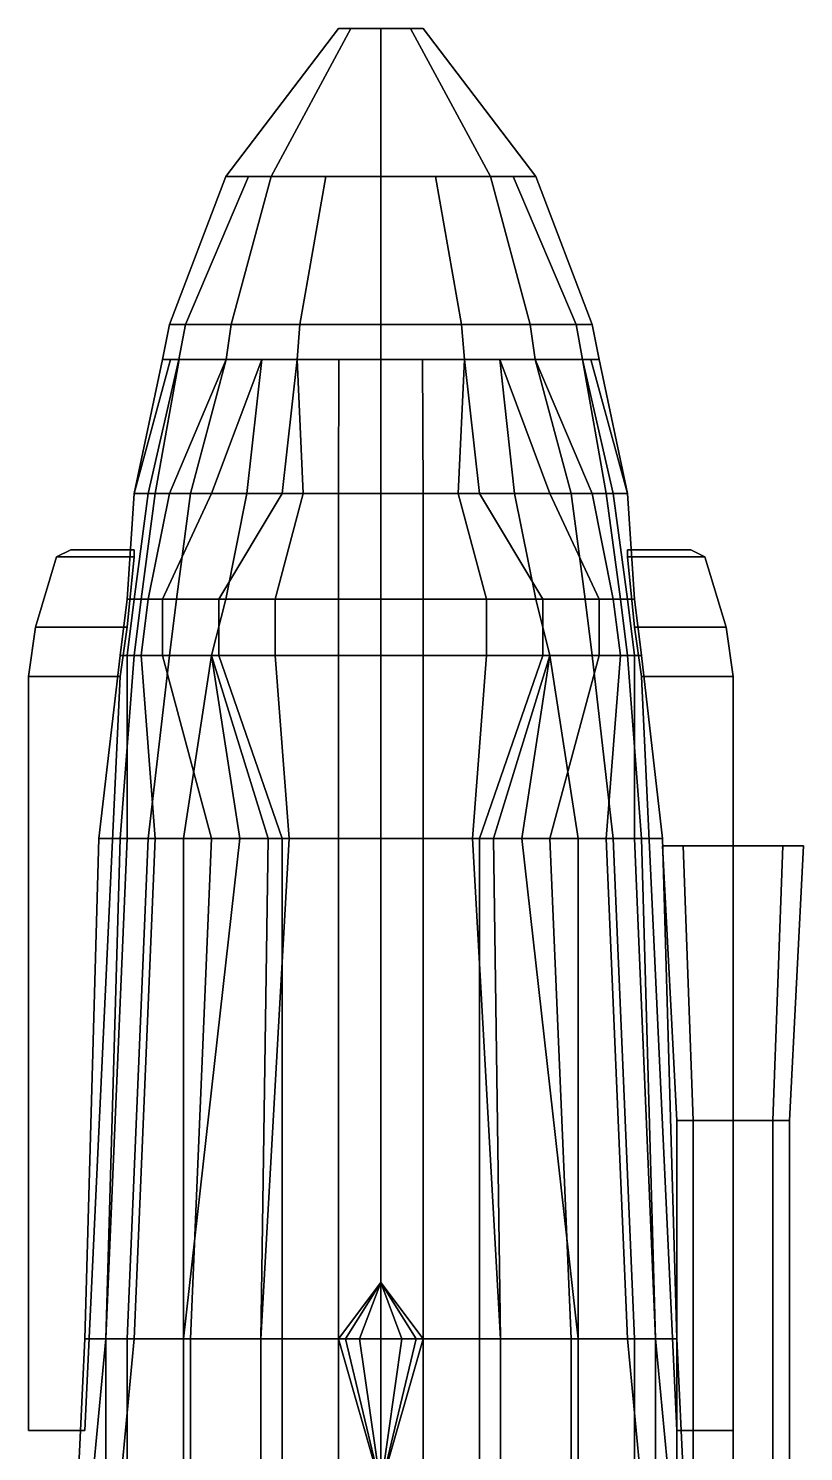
# Model space of a CAD drawing. Header units: millimetres. Extents: x -5.4 to 5.4, y -4.4 to 25.
# Drawn here: x -0.5 to 0.6, y 2.34 to 4.36 of the extents above; entities that cross this region are included whole.
import ezdxf

# ---------------------------------------------------------------- set-up
doc = ezdxf.new("R2010")
doc.units = ezdxf.units.MM
doc.layers.add('h2', color=7, linetype='Continuous')
doc.layers.add('prop', color=1, linetype='Continuous')

msp = doc.modelspace()

# ---------------------------------------------------------------- linework, layer by layer
for points in [[(-0.35, 3.7, 0.03), (-0.32, 3.7, 0.15), (-0.2863, 3.89, 0.1189), (-0.2982, 3.89, 0.0593)], [(-0.35, 3.7, -0.18), (-0.35, 3.7, 0.03), (-0.2982, 3.89, 0.0593), (-0.31, 3.89)], [(-0.33, 3.7, -0.24), (-0.35, 3.7, -0.18), (-0.31, 3.89), (-0.2864, 3.89, -0.1186)], [(-0.3, 3.7, -0.3), (-0.33, 3.7, -0.24), (-0.2864, 3.89, -0.1186), (-0.2192, 3.89, -0.2192)], [(-0.32, 3.7, 0.15), (-0.27, 3.7, 0.25), (-0.2192, 3.89, 0.2192), (-0.2863, 3.89, 0.1189)], [(-0.24, 3.7, -0.35), (-0.3, 3.7, -0.3), (-0.2192, 3.89, -0.2192), (-0.1689, 3.89, -0.2528)], [(-0.27, 3.7, 0.25), (-0.19, 3.7, 0.33), (-0.1689, 3.89, 0.2528), (-0.2192, 3.89, 0.2192)], [(-0.1689, 3.89, -0.2528), (-0.1186, 3.89, -0.2864), (-0.14, 3.7, -0.37), (-0.24, 3.7, -0.35)], [(-0.19, 3.7, 0.33), (-0.11, 3.7, 0.37), (-0.1186, 3.89, 0.2864), (-0.1689, 3.89, 0.2528)], [(-0.1186, 3.89, -0.2864), (0, 3.89, -0.31), (0, 3.7, -0.37), (-0.14, 3.7, -0.37)], [(-0.11, 3.7, 0.37), (-0.06, 3.7, 0.39), (-0.0593, 3.89, 0.2982), (-0.1186, 3.89, 0.2864)], [(-0.06, 3.7, 0.39), (0, 3.7, 0.39), (0, 3.89, 0.31), (-0.0593, 3.89, 0.2982)], [(-0.36, 3.55, 0.08), (-0.34, 3.55, 0.2), (-0.32, 3.7, 0.15), (-0.35, 3.7, 0.03)], [(-0.36, 3.55, -0.28), (-0.36, 3.55, 0.08), (-0.35, 3.7, 0.03), (-0.35, 3.7, -0.18)], [(-0.35, 3.55, -0.35), (-0.36, 3.55, -0.28), (-0.35, 3.7, -0.18), (-0.33, 3.7, -0.24)], [(-0.33, 3.55, -0.38), (-0.35, 3.55, -0.35), (-0.33, 3.7, -0.24), (-0.3, 3.7, -0.3)], [(-0.34, 3.55, 0.2), (-0.29, 3.55, 0.3), (-0.27, 3.7, 0.25), (-0.32, 3.7, 0.15)], [(-0.31, 3.55, -0.39), (-0.33, 3.55, -0.38), (-0.3, 3.7, -0.3), (-0.24, 3.7, -0.35)], [(-0.24, 3.7, -0.35), (-0.14, 3.7, -0.37), (-0.23, 3.55, -0.39), (-0.31, 3.55, -0.39)], [(-0.29, 3.55, 0.3), (-0.22, 3.55, 0.37), (-0.19, 3.7, 0.33), (-0.27, 3.7, 0.25)], [(-0.14, 3.7, -0.37), (0, 3.7, -0.37), (0, 3.55, -0.4), (-0.23, 3.55, -0.39)], [(-0.22, 3.55, 0.37), (-0.15, 3.55, 0.42), (-0.11, 3.7, 0.37), (-0.19, 3.7, 0.33)], [(-0.15, 3.55, 0.42), (-0.06, 3.55, 0.45), (-0.06, 3.7, 0.39), (-0.11, 3.7, 0.37)], [(-0.06, 3.55, 0.45), (0, 3.55, 0.45), (0, 3.7, 0.39), (-0.06, 3.7, 0.39)], [(-0.37, 3.47, 0.08), (-0.35, 3.47, 0.2), (-0.34, 3.55, 0.2), (-0.36, 3.55, 0.08)], [(-0.37, 3.47, -0.35), (-0.37, 3.47, 0.08), (-0.36, 3.55, 0.08), (-0.36, 3.55, -0.28)], [(-0.36, 3.47, -0.39), (-0.37, 3.47, -0.35), (-0.36, 3.55, -0.28), (-0.35, 3.55, -0.35)], [(-0.34, 3.47, -0.4), (-0.36, 3.47, -0.39), (-0.35, 3.55, -0.35), (-0.33, 3.55, -0.38)], [(-0.35, 3.47, 0.2), (-0.3, 3.47, 0.3), (-0.29, 3.55, 0.3), (-0.34, 3.55, 0.2)], [(-0.31, 3.47, -0.41), (-0.34, 3.47, -0.4), (-0.33, 3.55, -0.38), (-0.31, 3.55, -0.39)], [(-0.31, 3.55, -0.39), (-0.23, 3.55, -0.39), (-0.23, 3.47, -0.42), (-0.31, 3.47, -0.41)], [(-0.3, 3.47, 0.3), (-0.24, 3.47, 0.37), (-0.22, 3.55, 0.37), (-0.29, 3.55, 0.3)], [(-0.24, 3.47, 0.37), (-0.15, 3.47, 0.44), (-0.15, 3.55, 0.42), (-0.22, 3.55, 0.37)], [(-0.23, 3.55, -0.39), (0, 3.55, -0.4), (0, 3.47, -0.42), (-0.23, 3.47, -0.42)], [(-0.15, 3.47, 0.44), (-0.06, 3.47, 0.47), (-0.06, 3.55, 0.45), (-0.15, 3.55, 0.42)], [(-0.06, 3.47, 0.47), (0, 3.47, 0.47), (0, 3.55, 0.45), (-0.06, 3.55, 0.45)], [(-0.4, 3.21, 0.05), (-0.37, 3.21, 0.2), (-0.35, 3.47, 0.2), (-0.37, 3.47, 0.08)], [(-0.36, 3.21, -0.44), (-0.4, 3.21, -0.38), (-0.37, 3.47, -0.35), (-0.36, 3.47, -0.39)], [(-0.4, 3.21, -0.38), (-0.4, 3.21, 0.05), (-0.37, 3.47, 0.08), (-0.37, 3.47, -0.35)], [(-0.37, 3.21, 0.2), (-0.33, 3.21, 0.31), (-0.3, 3.47, 0.3), (-0.35, 3.47, 0.2)], [(-0.32, 3.21, -0.45), (-0.36, 3.21, -0.44), (-0.36, 3.47, -0.39), (-0.34, 3.47, -0.4)], [(-0.24, 3.21, -0.46), (-0.32, 3.21, -0.45), (-0.34, 3.47, -0.4), (-0.31, 3.47, -0.41)], [(-0.33, 3.21, 0.31), (-0.28, 3.21, 0.38), (-0.24, 3.47, 0.37), (-0.3, 3.47, 0.3)], [(-0.31, 3.47, -0.41), (-0.23, 3.47, -0.42), (-0.14, 3.21, -0.47), (-0.24, 3.21, -0.46)], [(-0.28, 3.21, 0.38), (-0.2, 3.21, 0.45), (-0.24, 3.47, 0.37)], [(-0.16, 3.21, 0.45), (-0.13, 3.21, 0.49), (-0.15, 3.47, 0.44), (-0.24, 3.47, 0.37)], [(-0.2, 3.21, 0.45), (-0.16, 3.21, 0.45), (-0.24, 3.47, 0.37)], [(-0.23, 3.47, -0.42), (0, 3.47, -0.42), (0, 3.21, -0.47), (-0.14, 3.21, -0.47)], [(-0.13, 3.21, 0.49), (-0.06, 3.21, 0.51), (-0.06, 3.47, 0.47), (-0.15, 3.47, 0.44)], [(-0.06, 3.21, 0.51), (0, 3.21, 0.52), (0, 3.47, 0.47), (-0.06, 3.47, 0.47)], [(-0.42, 2.5, 0.13), (-0.39, 2.5, 0.26), (-0.37, 3.21, 0.2), (-0.4, 3.21, 0.05)], [(-0.42, 2.5, -0.36), (-0.42, 2.5, 0.13), (-0.4, 3.21, 0.05), (-0.4, 3.21, -0.38)], [(-0.39, 2.5, -0.42), (-0.42, 2.5, -0.36), (-0.4, 3.21, -0.38), (-0.36, 3.21, -0.44)], [(-0.39, 2.5, 0.26), (-0.36, 2.5, 0.35), (-0.33, 3.21, 0.31), (-0.37, 3.21, 0.2)], [(-0.35, 2.5, -0.45), (-0.39, 2.5, -0.42), (-0.36, 3.21, -0.44), (-0.32, 3.21, -0.45)], [(-0.36, 2.5, 0.35), (-0.28, 2.5, 0.46), (-0.28, 3.21, 0.38), (-0.33, 3.21, 0.31)], [(-0.27, 2.5, -0.49), (-0.35, 2.5, -0.45), (-0.32, 3.21, -0.45), (-0.24, 3.21, -0.46)], [(-0.28, 2.5, 0.46), (-0.17, 2.5, 0.55), (-0.16, 3.21, 0.45), (-0.2, 3.21, 0.45)], [(-0.28, 2.5, 0.46), (-0.28, 2.5, 0.46), (-0.2, 3.21, 0.45), (-0.28, 3.21, 0.38)], [(-0.24, 3.21, -0.46), (-0.14, 3.21, -0.47), (-0.14, 2.5, -0.52), (-0.27, 2.5, -0.49)], [(-0.17, 2.5, 0.55), (-0.17, 2.5, 0.55), (-0.13, 3.21, 0.49), (-0.16, 3.21, 0.45)], [(-0.17, 2.5, 0.55), (-0.06, 2.5, 0.58), (-0.06, 3.21, 0.51), (-0.13, 3.21, 0.49)], [(-0.14, 3.21, -0.47), (0, 3.21, -0.47), (0, 2.5, -0.53), (-0.14, 2.5, -0.52)], [(-0.06, 2.5, 0.58), (0, 2.58, 0.5732), (0, 3.21, 0.52), (-0.06, 3.21, 0.51)], [(0.4293, 3.2, 0.1907), (0.4, 3.2, 0.12), (0.42, 2.81, 0.12), (0.4434, 2.81, 0.1766)], [(0.4, 3.2, 0.12), (0.4293, 3.2, 0.0493), (0.4434, 2.81, 0.0634), (0.42, 2.81, 0.12)], [(0.5707, 3.2, 0.1907), (0.4, 3.2, 0.12), (0.4293, 3.2, 0.1907), (0.5, 3.2, 0.22)], [(0.6, 3.2, 0.12), (0.4293, 3.2, 0.0493), (0.4, 3.2, 0.12), (0.5707, 3.2, 0.1907)], [(0.5, 3.2, 0.22), (0.4293, 3.2, 0.1907), (0.4434, 2.81, 0.1766), (0.5, 2.81, 0.2)], [(0.4293, 3.2, 0.0493), (0.5, 3.2, 0.02), (0.5, 2.81, 0.04), (0.4434, 2.81, 0.0634)], [(0.5707, 3.2, 0.0493), (0.5, 3.2, 0.02), (0.4293, 3.2, 0.0493), (0.6, 3.2, 0.12)], [(0.5707, 3.2, 0.1907), (0.5, 3.2, 0.22), (0.5, 2.81, 0.2), (0.5566, 2.81, 0.1766)], [(0.5, 3.2, 0.02), (0.5707, 3.2, 0.0493), (0.5566, 2.81, 0.0634), (0.5, 2.81, 0.04)], [(0.6, 3.2, 0.12), (0.5707, 3.2, 0.1907), (0.5566, 2.81, 0.1766), (0.58, 2.81, 0.12)], [(0.5707, 3.2, 0.0493), (0.6, 3.2, 0.12), (0.58, 2.81, 0.12), (0.5566, 2.81, 0.0634)], [(0.4434, 2.81, 0.1766), (0.42, 2.81, 0.12), (0.42, 2.25, 0.12), (0.4434, 2.25, 0.1766)], [(0.42, 2.81, 0.12), (0.4434, 2.81, 0.0634), (0.4434, 2.25, 0.0634), (0.42, 2.25, 0.12)], [(0.5, 2.81, 0.2), (0.4434, 2.81, 0.1766), (0.4434, 2.25, 0.1766), (0.5, 2.25, 0.2)], [(0.4434, 2.81, 0.0634), (0.5, 2.81, 0.04), (0.5, 2.25, 0.04), (0.4434, 2.25, 0.0634)], [(0.5566, 2.81, 0.1766), (0.5, 2.81, 0.2), (0.5, 2.25, 0.2), (0.5566, 2.25, 0.1766)], [(0.5, 2.81, 0.04), (0.5566, 2.81, 0.0634), (0.5566, 2.25, 0.0634), (0.5, 2.25, 0.04)], [(0.58, 2.81, 0.12), (0.5566, 2.81, 0.1766), (0.5566, 2.25, 0.1766), (0.58, 2.25, 0.12)], [(0.5566, 2.81, 0.0634), (0.58, 2.81, 0.12), (0.58, 2.25, 0.12), (0.5566, 2.25, 0.0634)], [(-0.05, 2.5, 0.6), (-0.05, 2.5, 0.6), (0, 2.58, 0.5732), (-0.06, 2.5, 0.58)], [(-0.03, 2.5, 0.61), (-0.03, 2.5, 0.61), (0, 2.58, 0.5732), (-0.05, 2.5, 0.6)], [(0, 2.5, 0.61), (0, 2.5, 0.61), (0, 2.58, 0.5732), (-0.03, 2.5, 0.61)], [(-0.43, 2.29, 0.14), (-0.39, 2.29, 0.3), (-0.39, 2.5, 0.26), (-0.42, 2.5, 0.13)], [(-0.43, 2.29, -0.35), (-0.43, 2.29, 0.14), (-0.42, 2.5, 0.13), (-0.42, 2.5, -0.36)], [(-0.41, 2.29, -0.41), (-0.43, 2.29, -0.35), (-0.42, 2.5, -0.36), (-0.39, 2.5, -0.42)], [(-0.37, 2.29, -0.45), (-0.41, 2.29, -0.41), (-0.39, 2.5, -0.42), (-0.35, 2.5, -0.45)], [(-0.39, 2.29, 0.3), (-0.36, 2.29, 0.36), (-0.36, 2.5, 0.35), (-0.39, 2.5, 0.26)], [(-0.27, 2.29, -0.5), (-0.37, 2.29, -0.45), (-0.35, 2.5, -0.45), (-0.27, 2.5, -0.49)], [(-0.36, 2.29, 0.36), (-0.28, 2.29, 0.47), (-0.28, 2.5, 0.46), (-0.36, 2.5, 0.35)], [(-0.28, 2.29, 0.47), (-0.17, 2.29, 0.55), (-0.17, 2.5, 0.55), (-0.28, 2.5, 0.46)], [(-0.27, 2.5, -0.49), (-0.14, 2.5, -0.52), (-0.14, 2.29, -0.53), (-0.27, 2.29, -0.5)], [(-0.17, 2.29, 0.55), (-0.06, 2.29, 0.59), (-0.06, 2.5, 0.58), (-0.17, 2.5, 0.55)], [(-0.14, 2.5, -0.52), (0, 2.5, -0.53), (0, 2.29, -0.54), (-0.14, 2.29, -0.53)], [(0, 2.29, 0.59), (0, 2.29, 0.59), (-0.05, 2.5, 0.6), (-0.06, 2.5, 0.58)], [(-0.06, 2.29, 0.59), (0, 2.29, 0.59), (-0.06, 2.5, 0.58)], [(0, 2.29, 0.59), (0, 2.29, 0.59), (-0.03, 2.5, 0.61), (-0.05, 2.5, 0.6)], [(0, 2.29, 0.59), (0, 2.29, 0.59), (0, 2.5, 0.61), (-0.03, 2.5, 0.61)]]:
    msp.add_3dface(points)
at = {"color": 3}
for points in [[(-0.44, 3.62, -0.06), (-0.46, 3.61, -0.06), (-0.35, 3.61, -0.06), (-0.35, 3.62, -0.06)], [(-0.44, 3.62, -0.2), (-0.46, 3.61, -0.2), (-0.46, 3.61, -0.06), (-0.44, 3.62, -0.06)], [(-0.35, 3.62, -0.2), (-0.35, 3.61, -0.2), (-0.46, 3.61, -0.2), (-0.44, 3.62, -0.2)], [(-0.35, 3.62, -0.06), (-0.35, 3.62, -0.2), (-0.44, 3.62, -0.2), (-0.44, 3.62, -0.06)], [(0.44, 3.62, -0.2), (0.46, 3.61, -0.2), (0.35, 3.61, -0.2), (0.35, 3.62, -0.2)], [(0.35, 3.62, -0.06), (0.35, 3.61, -0.06), (0.46, 3.61, -0.06), (0.44, 3.62, -0.06)], [(0.35, 3.62, -0.2), (0.35, 3.62, -0.06), (0.44, 3.62, -0.06), (0.44, 3.62, -0.2)], [(0.44, 3.62, -0.06), (0.46, 3.61, -0.06), (0.46, 3.61, -0.2), (0.44, 3.62, -0.2)], [(-0.46, 3.61, -0.06), (-0.49, 3.51, -0.06), (-0.36, 3.51, -0.06), (-0.35, 3.61, -0.06)], [(-0.46, 3.61, -0.2), (-0.49, 3.51, -0.2), (-0.49, 3.51, -0.06), (-0.46, 3.61, -0.06)], [(-0.35, 3.61, -0.2), (-0.36, 3.51, -0.2), (-0.49, 3.51, -0.2), (-0.46, 3.61, -0.2)], [(0.46, 3.61, -0.2), (0.49, 3.51, -0.2), (0.36, 3.51, -0.2), (0.35, 3.61, -0.2)], [(0.35, 3.61, -0.06), (0.36, 3.51, -0.06), (0.49, 3.51, -0.06), (0.46, 3.61, -0.06)], [(0.46, 3.61, -0.06), (0.49, 3.51, -0.06), (0.49, 3.51, -0.2), (0.46, 3.61, -0.2)], [(-0.49, 3.51, -0.06), (-0.5, 3.44, -0.06), (-0.37, 3.44, -0.06), (-0.36, 3.51, -0.06)], [(-0.49, 3.51, -0.2), (-0.5, 3.44, -0.2), (-0.5, 3.44, -0.06), (-0.49, 3.51, -0.06)], [(-0.36, 3.51, -0.2), (-0.37, 3.44, -0.2), (-0.5, 3.44, -0.2), (-0.49, 3.51, -0.2)], [(0.49, 3.51, -0.2), (0.5, 3.44, -0.2), (0.37, 3.44, -0.2), (0.36, 3.51, -0.2)], [(0.36, 3.51, -0.06), (0.37, 3.44, -0.06), (0.5, 3.44, -0.06), (0.49, 3.51, -0.06)], [(0.49, 3.51, -0.06), (0.5, 3.44, -0.06), (0.5, 3.44, -0.2), (0.49, 3.51, -0.2)], [(-0.5, 3.44, -0.2), (-0.5, 2.37, -0.2), (-0.5, 2.37, -0.06), (-0.5, 3.44, -0.06)], [(-0.5, 3.44, -0.06), (-0.5, 2.37, -0.06), (-0.42, 2.37, -0.06), (-0.37, 3.44, -0.06)], [(-0.37, 3.44, -0.2), (-0.42, 2.37, -0.2), (-0.5, 2.37, -0.2), (-0.5, 3.44, -0.2)], [(0.5, 3.44, -0.2), (0.5, 2.37, -0.2), (0.42, 2.37, -0.2), (0.37, 3.44, -0.2)], [(0.37, 3.44, -0.06), (0.42, 2.37, -0.06), (0.5, 2.37, -0.06), (0.5, 3.44, -0.06)], [(0.5, 3.44, -0.06), (0.5, 2.37, -0.06), (0.5, 2.37, -0.2), (0.5, 3.44, -0.2)], [(-0.5, 2.37, -0.06), (-0.5, 2.37, -0.2), (-0.42, 2.37, -0.2), (-0.42, 2.37, -0.06)], [(0.5, 2.37, -0.2), (0.5, 2.37, -0.06), (0.42, 2.37, -0.06), (0.42, 2.37, -0.2)]]:
    msp.add_3dface(points, dxfattribs=at)
at = {"layer": 'h2'}
for points in [[(0.1186, 3.89, -0.2864), (0, 3.89, -0.31), (0, 3.7, -0.37), (0.14, 3.7, -0.37)], [(0.06, 3.7, 0.39), (0, 3.7, 0.39), (0, 3.89, 0.31), (0.0593, 3.89, 0.2982)], [(0.11, 3.7, 0.37), (0.06, 3.7, 0.39), (0.0593, 3.89, 0.2982), (0.1186, 3.89, 0.2864)], [(0.19, 3.7, 0.33), (0.11, 3.7, 0.37), (0.1186, 3.89, 0.2864), (0.1689, 3.89, 0.2528)], [(0.1689, 3.89, -0.2528), (0.1186, 3.89, -0.2864), (0.14, 3.7, -0.37), (0.24, 3.7, -0.35)], [(0.24, 3.7, -0.35), (0.3, 3.7, -0.3), (0.2192, 3.89, -0.2192), (0.1689, 3.89, -0.2528)], [(0.27, 3.7, 0.25), (0.19, 3.7, 0.33), (0.1689, 3.89, 0.2528), (0.2192, 3.89, 0.2192)], [(0.3, 3.7, -0.3), (0.33, 3.7, -0.24), (0.2864, 3.89, -0.1186), (0.2192, 3.89, -0.2192)], [(0.32, 3.7, 0.15), (0.27, 3.7, 0.25), (0.2192, 3.89, 0.2192), (0.2863, 3.89, 0.1189)], [(0.35, 3.7, 0.03), (0.32, 3.7, 0.15), (0.2863, 3.89, 0.1189), (0.2982, 3.89, 0.0593)], [(0.33, 3.7, -0.24), (0.35, 3.7, -0.18), (0.31, 3.89), (0.2864, 3.89, -0.1186)], [(0.35, 3.7, -0.18), (0.35, 3.7, 0.03), (0.2982, 3.89, 0.0593), (0.31, 3.89)], [(0.14, 3.7, -0.37), (0, 3.7, -0.37), (0, 3.55, -0.4), (0.23, 3.55, -0.39)], [(0.06, 3.55, 0.45), (0, 3.55, 0.45), (0, 3.7, 0.39), (0.06, 3.7, 0.39)], [(0.15, 3.55, 0.42), (0.06, 3.55, 0.45), (0.06, 3.7, 0.39), (0.11, 3.7, 0.37)], [(0.22, 3.55, 0.37), (0.15, 3.55, 0.42), (0.11, 3.7, 0.37), (0.19, 3.7, 0.33)], [(0.24, 3.7, -0.35), (0.14, 3.7, -0.37), (0.23, 3.55, -0.39), (0.31, 3.55, -0.39)], [(0.29, 3.55, 0.3), (0.22, 3.55, 0.37), (0.19, 3.7, 0.33), (0.27, 3.7, 0.25)], [(0.31, 3.55, -0.39), (0.33, 3.55, -0.38), (0.3, 3.7, -0.3), (0.24, 3.7, -0.35)], [(0.34, 3.55, 0.2), (0.29, 3.55, 0.3), (0.27, 3.7, 0.25), (0.32, 3.7, 0.15)], [(0.33, 3.55, -0.38), (0.35, 3.55, -0.35), (0.33, 3.7, -0.24), (0.3, 3.7, -0.3)], [(0.36, 3.55, 0.08), (0.34, 3.55, 0.2), (0.32, 3.7, 0.15), (0.35, 3.7, 0.03)], [(0.35, 3.55, -0.35), (0.36, 3.55, -0.28), (0.35, 3.7, -0.18), (0.33, 3.7, -0.24)], [(0.36, 3.55, -0.28), (0.36, 3.55, 0.08), (0.35, 3.7, 0.03), (0.35, 3.7, -0.18)], [(0.23, 3.55, -0.39), (0, 3.55, -0.4), (0, 3.47, -0.42), (0.23, 3.47, -0.42)], [(0.06, 3.47, 0.47), (0, 3.47, 0.47), (0, 3.55, 0.45), (0.06, 3.55, 0.45)], [(0.15, 3.47, 0.44), (0.06, 3.47, 0.47), (0.06, 3.55, 0.45), (0.15, 3.55, 0.42)], [(0.24, 3.47, 0.37), (0.15, 3.47, 0.44), (0.15, 3.55, 0.42), (0.22, 3.55, 0.37)], [(0.3, 3.47, 0.3), (0.24, 3.47, 0.37), (0.22, 3.55, 0.37), (0.29, 3.55, 0.3)], [(0.31, 3.55, -0.39), (0.23, 3.55, -0.39), (0.23, 3.47, -0.42), (0.31, 3.47, -0.41)], [(0.35, 3.47, 0.2), (0.3, 3.47, 0.3), (0.29, 3.55, 0.3), (0.34, 3.55, 0.2)], [(0.31, 3.47, -0.41), (0.34, 3.47, -0.4), (0.33, 3.55, -0.38), (0.31, 3.55, -0.39)], [(0.34, 3.47, -0.4), (0.36, 3.47, -0.39), (0.35, 3.55, -0.35), (0.33, 3.55, -0.38)], [(0.37, 3.47, 0.08), (0.35, 3.47, 0.2), (0.34, 3.55, 0.2), (0.36, 3.55, 0.08)], [(0.36, 3.47, -0.39), (0.37, 3.47, -0.35), (0.36, 3.55, -0.28), (0.35, 3.55, -0.35)], [(0.37, 3.47, -0.35), (0.37, 3.47, 0.08), (0.36, 3.55, 0.08), (0.36, 3.55, -0.28)], [(0.06, 3.21, 0.51), (0, 3.21, 0.52), (0, 3.47, 0.47), (0.06, 3.47, 0.47)], [(0.23, 3.47, -0.42), (0, 3.47, -0.42), (0, 3.21, -0.47), (0.14, 3.21, -0.47)], [(0.13, 3.21, 0.49), (0.06, 3.21, 0.51), (0.06, 3.47, 0.47), (0.15, 3.47, 0.44)], [(0.16, 3.21, 0.45), (0.13, 3.21, 0.49), (0.15, 3.47, 0.44), (0.24, 3.47, 0.37)], [(0.31, 3.47, -0.41), (0.23, 3.47, -0.42), (0.14, 3.21, -0.47), (0.24, 3.21, -0.46)], [(0.2, 3.21, 0.45), (0.16, 3.21, 0.45), (0.24, 3.47, 0.37)], [(0.28, 3.21, 0.38), (0.2, 3.21, 0.45), (0.24, 3.47, 0.37)], [(0.24, 3.21, -0.46), (0.32, 3.21, -0.45), (0.34, 3.47, -0.4), (0.31, 3.47, -0.41)], [(0.33, 3.21, 0.31), (0.28, 3.21, 0.38), (0.24, 3.47, 0.37), (0.3, 3.47, 0.3)], [(0.37, 3.21, 0.2), (0.33, 3.21, 0.31), (0.3, 3.47, 0.3), (0.35, 3.47, 0.2)], [(0.32, 3.21, -0.45), (0.36, 3.21, -0.44), (0.36, 3.47, -0.39), (0.34, 3.47, -0.4)], [(0.4, 3.21, 0.05), (0.37, 3.21, 0.2), (0.35, 3.47, 0.2), (0.37, 3.47, 0.08)], [(0.36, 3.21, -0.44), (0.4, 3.21, -0.38), (0.37, 3.47, -0.35), (0.36, 3.47, -0.39)], [(0.4, 3.21, -0.38), (0.4, 3.21, 0.05), (0.37, 3.47, 0.08), (0.37, 3.47, -0.35)], [(0.14, 3.21, -0.47), (0, 3.21, -0.47), (0, 2.5, -0.53), (0.14, 2.5, -0.52)], [(0.06, 2.5, 0.58), (0, 2.58, 0.5732), (0, 3.21, 0.52), (0.06, 3.21, 0.51)], [(0.17, 2.5, 0.55), (0.06, 2.5, 0.58), (0.06, 3.21, 0.51), (0.13, 3.21, 0.49)], [(0.17, 2.5, 0.55), (0.17, 2.5, 0.55), (0.13, 3.21, 0.49), (0.16, 3.21, 0.45)], [(0.24, 3.21, -0.46), (0.14, 3.21, -0.47), (0.14, 2.5, -0.52), (0.27, 2.5, -0.49)], [(0.28, 2.5, 0.46), (0.17, 2.5, 0.55), (0.16, 3.21, 0.45), (0.2, 3.21, 0.45)], [(0.28, 2.5, 0.46), (0.28, 2.5, 0.46), (0.2, 3.21, 0.45), (0.28, 3.21, 0.38)], [(0.27, 2.5, -0.49), (0.35, 2.5, -0.45), (0.32, 3.21, -0.45), (0.24, 3.21, -0.46)], [(0.36, 2.5, 0.35), (0.28, 2.5, 0.46), (0.28, 3.21, 0.38), (0.33, 3.21, 0.31)], [(0.35, 2.5, -0.45), (0.39, 2.5, -0.42), (0.36, 3.21, -0.44), (0.32, 3.21, -0.45)], [(0.39, 2.5, 0.26), (0.36, 2.5, 0.35), (0.33, 3.21, 0.31), (0.37, 3.21, 0.2)], [(0.39, 2.5, -0.42), (0.42, 2.5, -0.36), (0.4, 3.21, -0.38), (0.36, 3.21, -0.44)], [(0.42, 2.5, 0.13), (0.39, 2.5, 0.26), (0.37, 3.21, 0.2), (0.4, 3.21, 0.05)], [(0.42, 2.5, -0.36), (0.42, 2.5, 0.13), (0.4, 3.21, 0.05), (0.4, 3.21, -0.38)], [(0.05, 2.5, 0.6), (0.05, 2.5, 0.6), (0, 2.58, 0.5732), (0.06, 2.5, 0.58)], [(0.03, 2.5, 0.61), (0.03, 2.5, 0.61), (0, 2.58, 0.5732), (0.05, 2.5, 0.6)], [(0, 2.5, 0.61), (0, 2.5, 0.61), (0, 2.58, 0.5732), (0.03, 2.5, 0.61)], [(0.14, 2.5, -0.52), (0, 2.5, -0.53), (0, 2.29, -0.54), (0.14, 2.29, -0.53)], [(0.06, 2.29, 0.59), (0, 2.29, 0.59), (0.06, 2.5, 0.58)], [(0, 2.29, 0.59), (0, 2.29, 0.59), (0, 2.5, 0.61), (0.03, 2.5, 0.61)], [(0, 2.29, 0.59), (0, 2.29, 0.59), (0.03, 2.5, 0.61), (0.05, 2.5, 0.6)], [(0, 2.29, 0.59), (0, 2.29, 0.59), (0.05, 2.5, 0.6), (0.06, 2.5, 0.58)], [(0.17, 2.29, 0.55), (0.06, 2.29, 0.59), (0.06, 2.5, 0.58), (0.17, 2.5, 0.55)], [(0.27, 2.5, -0.49), (0.14, 2.5, -0.52), (0.14, 2.29, -0.53), (0.27, 2.29, -0.5)], [(0.28, 2.29, 0.47), (0.17, 2.29, 0.55), (0.17, 2.5, 0.55), (0.28, 2.5, 0.46)], [(0.27, 2.29, -0.5), (0.37, 2.29, -0.45), (0.35, 2.5, -0.45), (0.27, 2.5, -0.49)], [(0.36, 2.29, 0.36), (0.28, 2.29, 0.47), (0.28, 2.5, 0.46), (0.36, 2.5, 0.35)], [(0.37, 2.29, -0.45), (0.41, 2.29, -0.41), (0.39, 2.5, -0.42), (0.35, 2.5, -0.45)], [(0.39, 2.29, 0.3), (0.36, 2.29, 0.36), (0.36, 2.5, 0.35), (0.39, 2.5, 0.26)], [(0.41, 2.29, -0.41), (0.43, 2.29, -0.35), (0.42, 2.5, -0.36), (0.39, 2.5, -0.42)], [(0.43, 2.29, 0.14), (0.39, 2.29, 0.3), (0.39, 2.5, 0.26), (0.42, 2.5, 0.13)], [(0.43, 2.29, -0.35), (0.43, 2.29, 0.14), (0.42, 2.5, 0.13), (0.42, 2.5, -0.36)]]:
    msp.add_3dface(points, dxfattribs=at)
at = {"layer": 'prop'}
for points in [[(-0.1556, 4.15, -0.1556), (-0.22, 4.15), (-0.06, 4.36), (-0.0424, 4.36, -0.0424)], [(-0.22, 4.15), (-0.1556, 4.15, 0.1556), (-0.0424, 4.36, 0.0424), (-0.06, 4.36)], [(0, 4.15, -0.22), (-0.1556, 4.15, -0.1556), (-0.0424, 4.36, -0.0424), (0, 4.36, -0.06)], [(-0.1556, 4.15, 0.1556), (0, 4.15, 0.22), (0, 4.36, 0.06), (-0.0424, 4.36, 0.0424)], [(-0.0424, 4.36, 0.0424), (0, 4.36, 0.06), (0.0424, 4.36, 0.0424), (-0.06, 4.36)], [(-0.06, 4.36), (0.0424, 4.36, 0.0424), (0.06, 4.36), (-0.0424, 4.36, -0.0424)], [(-0.0424, 4.36, -0.0424), (0.06, 4.36), (0.0424, 4.36, -0.0424), (0, 4.36, -0.06)], [(0.1556, 4.15, -0.1556), (0, 4.15, -0.22), (0, 4.36, -0.06), (0.0424, 4.36, -0.0424)], [(0, 4.15, 0.22), (0.1556, 4.15, 0.1556), (0.0424, 4.36, 0.0424), (0, 4.36, 0.06)], [(0.22, 4.15), (0.1556, 4.15, -0.1556), (0.0424, 4.36, -0.0424), (0.06, 4.36)], [(0.1556, 4.15, 0.1556), (0.22, 4.15), (0.06, 4.36), (0.0424, 4.36, 0.0424)], [(-0.2772, 3.94, -0.1148), (-0.3, 3.94), (-0.22, 4.15), (-0.1878, 4.15, -0.0778)], [(-0.3, 3.94), (-0.2772, 3.94, 0.1148), (-0.1878, 4.15, 0.0778), (-0.22, 4.15)], [(-0.2121, 3.94, -0.2121), (-0.2772, 3.94, -0.1148), (-0.1878, 4.15, -0.0778), (-0.1556, 4.15, -0.1556)], [(-0.2772, 3.94, 0.1148), (-0.2121, 3.94, 0.2121), (-0.1556, 4.15, 0.1556), (-0.1878, 4.15, 0.0778)], [(-0.1148, 3.94, -0.2772), (-0.2121, 3.94, -0.2121), (-0.1556, 4.15, -0.1556), (-0.0778, 4.15, -0.1878)], [(-0.2121, 3.94, 0.2121), (-0.1148, 3.94, 0.2772), (-0.0778, 4.15, 0.1878), (-0.1556, 4.15, 0.1556)], [(0, 3.94, -0.3), (-0.1148, 3.94, -0.2772), (-0.0778, 4.15, -0.1878), (0, 4.15, -0.22)], [(-0.1148, 3.94, 0.2772), (0, 3.94, 0.3), (0, 4.15, 0.22), (-0.0778, 4.15, 0.1878)], [(0.1148, 3.94, -0.2772), (0, 3.94, -0.3), (0, 4.15, -0.22), (0.0778, 4.15, -0.1878)], [(0, 3.94, 0.3), (0.1148, 3.94, 0.2772), (0.0778, 4.15, 0.1878), (0, 4.15, 0.22)], [(0.2121, 3.94, -0.2121), (0.1148, 3.94, -0.2772), (0.0778, 4.15, -0.1878), (0.1556, 4.15, -0.1556)], [(0.1148, 3.94, 0.2772), (0.2121, 3.94, 0.2121), (0.1556, 4.15, 0.1556), (0.0778, 4.15, 0.1878)], [(0.2772, 3.94, -0.1148), (0.2121, 3.94, -0.2121), (0.1556, 4.15, -0.1556), (0.1878, 4.15, -0.0778)], [(0.2121, 3.94, 0.2121), (0.2772, 3.94, 0.1148), (0.1878, 4.15, 0.0778), (0.1556, 4.15, 0.1556)], [(0.3, 3.94), (0.2772, 3.94, -0.1148), (0.1878, 4.15, -0.0778), (0.22, 4.15)], [(0.2772, 3.94, 0.1148), (0.3, 3.94), (0.22, 4.15), (0.1878, 4.15, 0.0778)], [(-0.2864, 3.89, -0.1186), (-0.31, 3.89), (-0.3, 3.94), (-0.2772, 3.94, -0.1148)], [(-0.31, 3.89), (-0.2864, 3.89, 0.1186), (-0.2772, 3.94, 0.1148), (-0.3, 3.94)], [(-0.2192, 3.89, -0.2192), (-0.2864, 3.89, -0.1186), (-0.2772, 3.94, -0.1148), (-0.2121, 3.94, -0.2121)], [(-0.2864, 3.89, 0.1186), (-0.2192, 3.89, 0.2192), (-0.2121, 3.94, 0.2121), (-0.2772, 3.94, 0.1148)], [(-0.1186, 3.89, -0.2864), (-0.2192, 3.89, -0.2192), (-0.2121, 3.94, -0.2121), (-0.1148, 3.94, -0.2772)], [(-0.2192, 3.89, 0.2192), (-0.1186, 3.89, 0.2864), (-0.1148, 3.94, 0.2772), (-0.2121, 3.94, 0.2121)], [(0, 3.89, -0.31), (-0.1186, 3.89, -0.2864), (-0.1148, 3.94, -0.2772), (0, 3.94, -0.3)], [(-0.1186, 3.89, 0.2864), (0, 3.89, 0.31), (0, 3.94, 0.3), (-0.1148, 3.94, 0.2772)], [(0.1186, 3.89, -0.2864), (0, 3.89, -0.31), (0, 3.94, -0.3), (0.1148, 3.94, -0.2772)], [(0, 3.89, 0.31), (0.1186, 3.89, 0.2864), (0.1148, 3.94, 0.2772), (0, 3.94, 0.3)], [(0.2192, 3.89, -0.2192), (0.1186, 3.89, -0.2864), (0.1148, 3.94, -0.2772), (0.2121, 3.94, -0.2121)], [(0.1186, 3.89, 0.2864), (0.2192, 3.89, 0.2192), (0.2121, 3.94, 0.2121), (0.1148, 3.94, 0.2772)], [(0.2864, 3.89, -0.1186), (0.2192, 3.89, -0.2192), (0.2121, 3.94, -0.2121), (0.2772, 3.94, -0.1148)], [(0.2192, 3.89, 0.2192), (0.2864, 3.89, 0.1186), (0.2772, 3.94, 0.1148), (0.2121, 3.94, 0.2121)], [(0.31, 3.89), (0.2864, 3.89, -0.1186), (0.2772, 3.94, -0.1148), (0.3, 3.94)], [(0.2864, 3.89, 0.1186), (0.31, 3.89), (0.3, 3.94), (0.2772, 3.94, 0.1148)]]:
    msp.add_3dface(points, dxfattribs=at)

doc.saveas('drawing.dxf')
